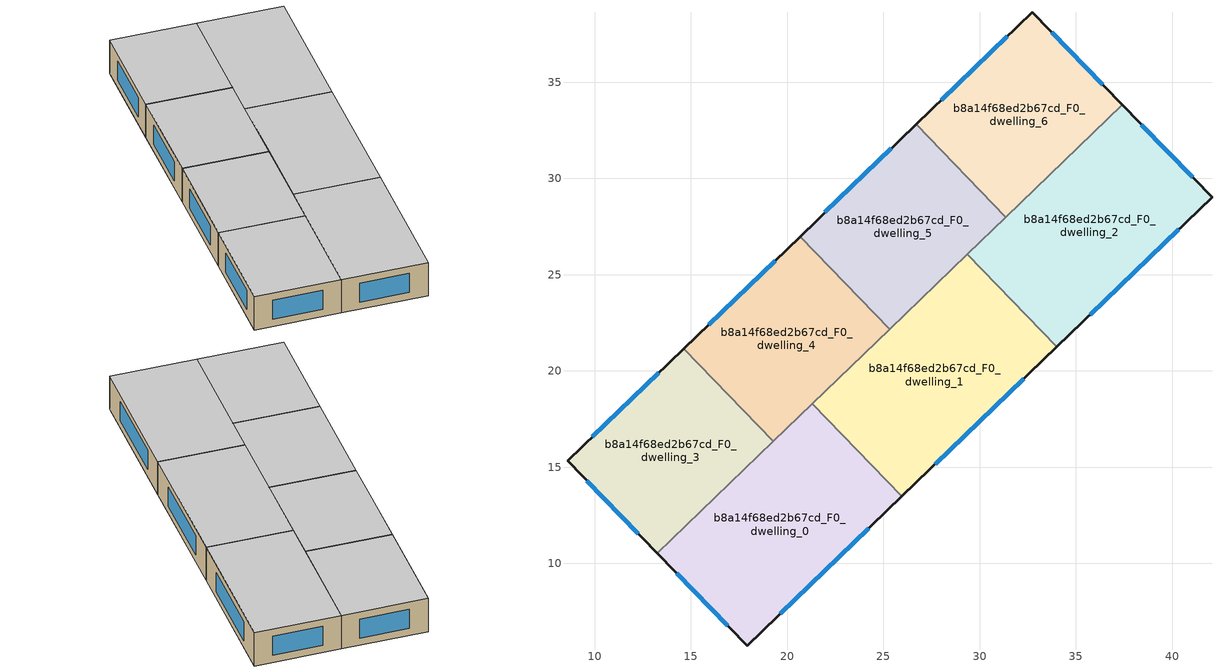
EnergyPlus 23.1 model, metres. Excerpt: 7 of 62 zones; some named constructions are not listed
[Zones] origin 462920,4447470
b8a14f68ed2b67cd_F0_dwelling_0
 floor ground (EU_floor_Construction): 21.31,18.3 25.96,13.49 17.91,5.73 13.25,10.52 z0
 wall outside (EU_wall_Construction): 13.25,10.52 17.91,5.73 25.96,13.49 z0:3
 wall to b8a14f68ed2b67cd_F0_dwelling_1 (EU_wall_Construction): 25.96,13.49 21.31,18.3 z0:3
 wall to b8a14f68ed2b67cd_F0_dwelling_3 (EU_wall_Construction): 19.28,16.34 13.25,10.52 z0:3
 wall to b8a14f68ed2b67cd_F0_dwelling_4 (EU_wall_Construction): 21.31,18.3 19.28,16.34 z0:3
 window (EU_Window_Construction): 19.64,7.39 24.23,11.83 / 14.25,9.5 16.91,6.76 z0.64:2.36
 ceiling to b8a14f68ed2b67cd_F1_dwelling_0 (EU_floor_Construction): 25.96,13.49 21.31,18.3 13.25,10.52 17.91,5.73 z3
b8a14f68ed2b67cd_F0_dwelling_1
 floor ground (EU_floor_Construction): 29.36,26.07 34.01,21.26 25.96,13.49 21.31,18.3 z0
 wall outside (EU_wall_Construction): 25.96,13.49 34.01,21.26 z0:3
 wall to b8a14f68ed2b67cd_F0_dwelling_2 (EU_wall_Construction): 34.01,21.26 29.36,26.07 z0:3
 wall to b8a14f68ed2b67cd_F0_dwelling_5 (EU_wall_Construction): 29.36,26.07 25.32,22.17 z0:3
 wall to b8a14f68ed2b67cd_F0_dwelling_4 (EU_wall_Construction): 25.32,22.17 21.31,18.3 z0:3
 window (EU_Window_Construction): 27.68,15.15 32.29,19.59 z0.64:2.36
 ceiling to b8a14f68ed2b67cd_F1_dwelling_1 (EU_floor_Construction): 34.01,21.26 29.36,26.07 21.31,18.3 25.96,13.49 z3
b8a14f68ed2b67cd_F0_dwelling_2
 floor ground (EU_floor_Construction): 37.4,33.83 42.07,29.03 34.01,21.26 29.36,26.07 z0
 wall outside (EU_wall_Construction): 34.01,21.26 42.07,29.03 37.4,33.83 z0:3
 wall to b8a14f68ed2b67cd_F0_dwelling_6 (EU_wall_Construction): 37.4,33.83 31.35,27.99 z0:3
 wall to b8a14f68ed2b67cd_F0_dwelling_5 (EU_wall_Construction): 31.35,27.99 29.36,26.07 z0:3
 window (EU_Window_Construction): 41.07,30.06 38.4,32.8 / 35.74,22.92 40.34,27.37 z0.64:2.36
 ceiling to b8a14f68ed2b67cd_F1_dwelling_2 (EU_floor_Construction): 42.07,29.03 37.4,33.83 29.36,26.07 34.01,21.26 z3
b8a14f68ed2b67cd_F0_dwelling_3
 floor ground (EU_floor_Construction): 14.63,21.16 19.28,16.34 13.25,10.52 8.59,15.32 z0
 wall outside (EU_wall_Construction): 14.63,21.16 8.59,15.32 13.25,10.52 z0:3
 wall to b8a14f68ed2b67cd_F0_dwelling_4 (EU_wall_Construction): 19.28,16.34 14.63,21.16 z0:3
 window (EU_Window_Construction): 9.58,14.29 12.25,11.55 / 13.34,19.91 9.88,16.57 z0.64:2.36
 ceiling to b8a14f68ed2b67cd_F1_dwelling_3 (EU_floor_Construction): 19.28,16.34 14.63,21.16 8.59,15.32 13.25,10.52 z3
b8a14f68ed2b67cd_F0_dwelling_4
 floor ground (EU_floor_Construction): 20.67,26.98 25.32,22.17 19.28,16.34 14.63,21.16 z0
 wall outside (EU_wall_Construction): 20.67,26.98 14.63,21.16 z0:3
 wall to b8a14f68ed2b67cd_F0_dwelling_5 (EU_wall_Construction): 25.32,22.17 20.67,26.98 z0:3
 window (EU_Window_Construction): 19.38,25.73 15.93,22.4 z0.64:2.36
 ceiling to b8a14f68ed2b67cd_F1_dwelling_4 (EU_floor_Construction): 25.32,22.17 20.67,26.98 14.63,21.16 19.28,16.34 z3
b8a14f68ed2b67cd_F0_dwelling_5
 floor ground (EU_floor_Construction): 26.71,32.81 31.35,27.99 25.32,22.17 20.67,26.98 z0
 wall outside (EU_wall_Construction): 26.71,32.81 20.67,26.98 z0:3
 wall to b8a14f68ed2b67cd_F0_dwelling_6 (EU_wall_Construction): 31.35,27.99 26.71,32.81 z0:3
 window (EU_Window_Construction): 25.41,31.56 21.96,28.23 z0.64:2.36
 ceiling to b8a14f68ed2b67cd_F1_dwelling_5 (EU_floor_Construction): 31.35,27.99 26.71,32.81 20.67,26.98 25.32,22.17 z3
b8a14f68ed2b67cd_F0_dwelling_6
 floor ground (EU_floor_Construction): 32.73,38.62 37.4,33.83 31.35,27.99 26.71,32.81 z0
 wall outside (EU_wall_Construction): 37.4,33.83 32.73,38.62 26.71,32.81 z0:3
 window (EU_Window_Construction): 36.4,34.85 33.73,37.59 / 31.44,37.38 28,34.05 z0.64:2.36
 ceiling to b8a14f68ed2b67cd_F1_dwelling_6 (EU_floor_Construction): 37.4,33.83 32.73,38.62 26.71,32.81 31.35,27.99 z3
[SCHEDULE:FILE] Column Number=1; Rows to Skip at Top=0; Number of Hours of Data=8760; Column Separator=Comma; Interpolate to Timestep=No; Minutes per Item=60; Adjust Schedule for Daylight Savings=Yes
Name | File
EU_Step8_GainSchedule_b8a14f68ed2b67cd_F3_dwelling_6_f000 | ../../schedules/b8a14f68ed2b67cd/b8a14f68ed2b67cd_F3_dwelling_6_f000_gain.csv
EU_Step8_GainSchedule_b8a14f68ed2b67cd_F4_dwelling_0_f000 | ../../schedules/b8a14f68ed2b67cd/b8a14f68ed2b67cd_F4_dwelling_0_f000_gain.csv
EU_Step8_GainSchedule_b8a14f68ed2b67cd_F4_dwelling_1_f000 | ../../schedules/b8a14f68ed2b67cd/b8a14f68ed2b67cd_F4_dwelling_1_f000_gain.csv
EU_Step8_GainSchedule_b8a14f68ed2b67cd_F4_dwelling_2_f000 | ../../schedules/b8a14f68ed2b67cd/b8a14f68ed2b67cd_F4_dwelling_2_f000_gain.csv
EU_Step8_GainSchedule_b8a14f68ed2b67cd_F4_dwelling_3_f000 | ../../schedules/b8a14f68ed2b67cd/b8a14f68ed2b67cd_F4_dwelling_3_f000_gain.csv
EU_Step8_GainSchedule_b8a14f68ed2b67cd_F4_dwelling_4_f000 | ../../schedules/b8a14f68ed2b67cd/b8a14f68ed2b67cd_F4_dwelling_4_f000_gain.csv
EU_Step8_GainSchedule_b8a14f68ed2b67cd_F4_dwelling_5_f000 | ../../schedules/b8a14f68ed2b67cd/b8a14f68ed2b67cd_F4_dwelling_5_f000_gain.csv
EU_Step8_GainSchedule_b8a14f68ed2b67cd_F4_dwelling_6_f000 | ../../schedules/b8a14f68ed2b67cd/b8a14f68ed2b67cd_F4_dwelling_6_f000_gain.csv
